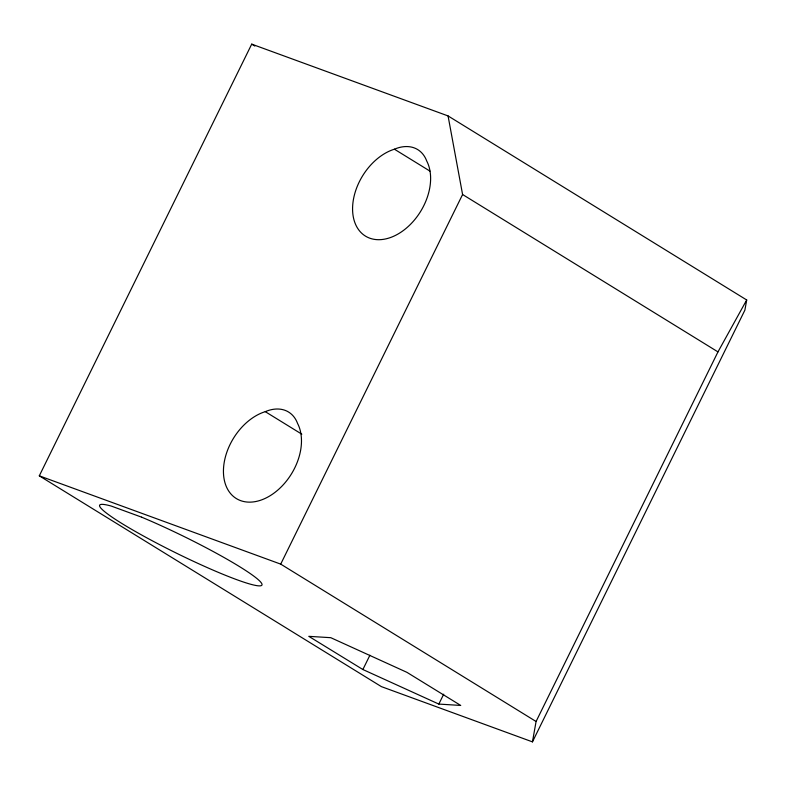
<?xml version="1.0" encoding="UTF-8"?>
<svg xmlns="http://www.w3.org/2000/svg" width="786" height="786" viewBox="0 0 786 786"><rect width="100%" height="100%" fill="white"/><g stroke="black" fill="none" stroke-linecap="round" stroke-linejoin="round"><path stroke-width="1.18" d="M532.456 741.866L536.081 721.499L717.972 351.892L746.7 299.977L448.059 115.925L251.716 44.134L39.3 475.835L381.406 686.63L532.456 741.866L744.873 310.165L746.7 299.977M39.3 475.835L280.71 564.122L462.59 194.506L448.059 115.925M362.877 669.525L308.8 636.336L330.788 637.692L406.902 672.325L460.724 705.445L438.834 704.079L362.877 669.525L369.911 655.229M438.834 704.079L443.707 694.185M251.716 44.134L254.841 46.06M394.415 149.202A42.336 28.895 -58.4 0 1 426.719 161.012A49.852 34.024 -58.4 0 1 402.275 231.3A49.852 34.024 -58.4 0 1 352.776 213.203A49.852 34.024 -58.4 0 1 394.415 149.202L429.913 171.083M462.59 194.506L717.972 351.892M265.265 411.658A42.336 28.895 -58.4 0 1 297.58 423.467A49.852 34.024 -58.4 0 1 273.135 493.746A49.852 34.024 -58.4 0 1 223.637 475.648A49.852 34.024 -58.4 0 1 265.265 411.658L301.814 434.177M280.71 564.122L536.081 721.499M141.627 517.168L111.288 506.076A90.419 9.137 26.2 0 0 165.05 547.439A90.419 9.137 26.2 0 0 261.07 582.544A90.419 9.137 26.2 0 0 141.627 517.168"/></g></svg>
